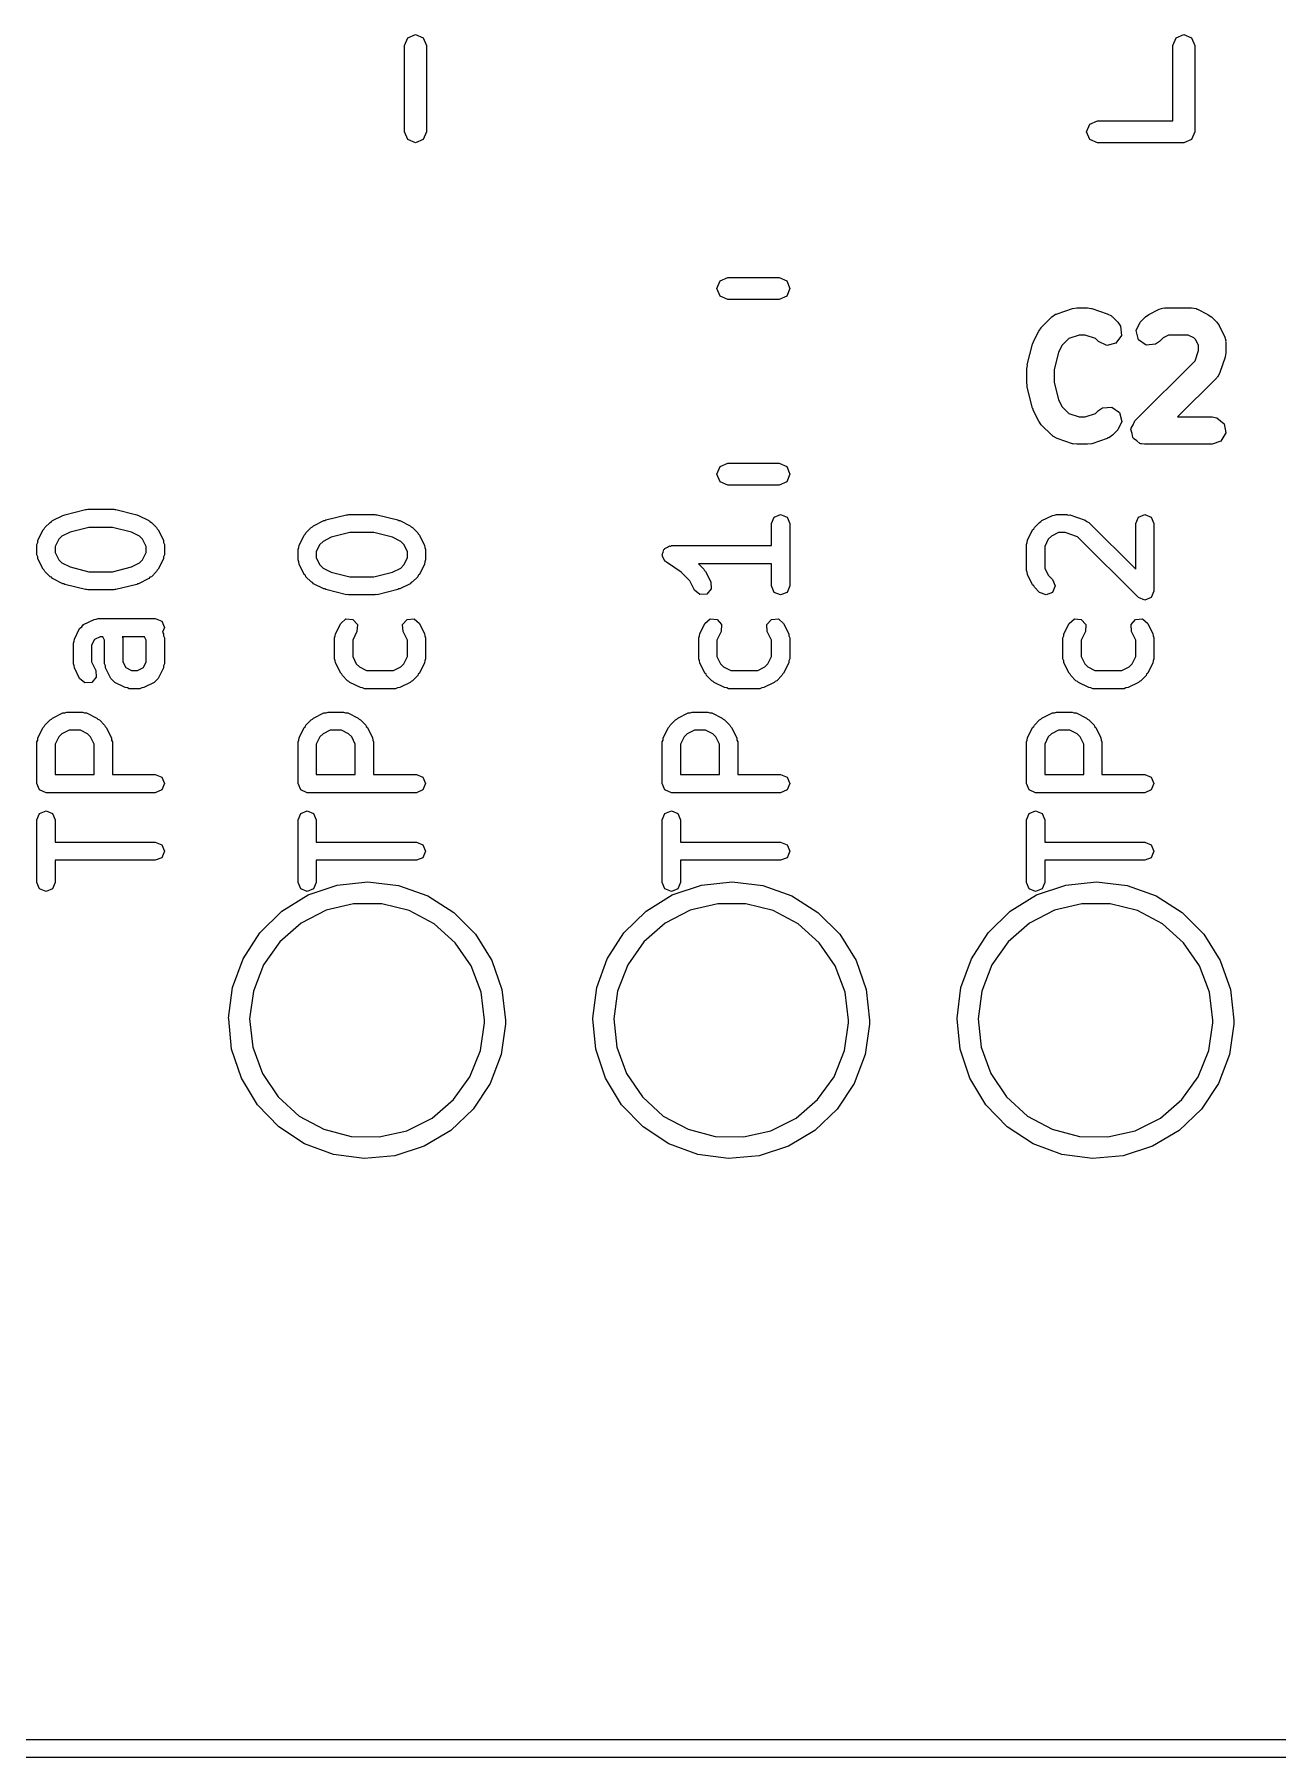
# Model space of a CAD drawing. Extents: x 59.1 to 150.6, y -119.5 to -80.2.
# Drawn here: x 83.17 to 90, y -118.05 to -108.58 of the extents above; entities that cross this region are included whole.
import ezdxf

# ---------------------------------------------------------------- set-up
doc = ezdxf.new("R2010")
doc.units = 0
doc.layers.add('BLACK', color=7, linetype='CONTINUOUS')

msp = doc.modelspace()

# ---------------------------------------------------------------- linework, layer by layer
at = {"layer": 'BLACK', "linetype": 'CONTINUOUS'}
for p, q in [((85.206, -108.645), (85.2236, -108.603)), ((85.206, -109.12), (85.206, -108.645)), ((85.2236, -108.603), (85.266, -108.585)), ((85.266, -108.585), (85.3084, -108.603)), ((85.3084, -108.603), (85.326, -108.645)), ((85.326, -108.645), (85.326, -109.12)), ((89.426, -108.645), (89.4436, -108.603)), ((89.426, -109.06), (89.426, -108.645)), ((89.4436, -108.603), (89.486, -108.585)), ((89.486, -108.585), (89.5284, -108.603)), ((89.5284, -108.603), (89.546, -108.645)), ((89.546, -108.645), (89.546, -109.12)), ((85.2236, -109.162), (85.206, -109.12)), ((85.326, -109.12), (85.3084, -109.162)), ((88.951, -109.12), (88.9686, -109.078)), ((88.9686, -109.162), (88.951, -109.12)), ((88.9686, -109.078), (89.011, -109.06)), ((89.011, -109.06), (89.426, -109.06)), ((89.546, -109.12), (89.5284, -109.162)), ((85.266, -109.18), (85.2236, -109.162)), ((85.3084, -109.162), (85.266, -109.18)), ((89.011, -109.18), (88.9686, -109.162)), ((89.486, -109.18), (89.011, -109.18)), ((89.5284, -109.162), (89.486, -109.18)), ((86.9214, -109.98), (86.939, -109.938)), ((86.939, -110.022), (86.9214, -109.98)), ((86.939, -109.938), (86.9814, -109.92)), ((86.9814, -109.92), (87.2626, -109.92)), ((87.2626, -109.92), (87.305, -109.938)), ((87.305, -109.938), (87.3226, -109.98)), ((87.3226, -109.98), (87.305, -110.022)), ((86.9814, -110.04), (86.939, -110.022)), ((87.2626, -110.04), (86.9814, -110.04)), ((87.305, -110.022), (87.2626, -110.04)), ((88.7027, -110.194), (88.7598, -110.137)), ((88.7598, -110.137), (88.7812, -110.122)), ((88.7812, -110.122), (88.7856, -110.122)), ((88.7856, -110.122), (88.7891, -110.119)), ((88.7891, -110.119), (88.8749, -110.09)), ((88.8749, -110.09), (88.897, -110.087)), ((88.897, -110.087), (88.8986, -110.086)), ((88.8986, -110.086), (88.9557, -110.086)), ((88.9557, -110.086), (88.9778, -110.09)), ((88.9778, -110.09), (88.9794, -110.09)), ((88.9794, -110.09), (89.0651, -110.119)), ((89.0651, -110.119), (89.0881, -110.131)), ((89.0881, -110.131), (89.0904, -110.135)), ((89.0904, -110.135), (89.0945, -110.137)), ((89.0945, -110.137), (89.123, -110.166)), ((89.123, -110.166), (89.138, -110.187)), ((89.2239, -110.212), (89.2455, -110.166)), ((89.2455, -110.166), (89.2741, -110.137)), ((89.2741, -110.137), (89.2925, -110.124)), ((89.2925, -110.124), (89.2936, -110.123)), ((89.2936, -110.123), (89.3507, -110.094)), ((89.3507, -110.094), (89.3757, -110.087)), ((89.3757, -110.087), (89.3801, -110.088)), ((89.3801, -110.088), (89.3843, -110.086)), ((89.3843, -110.086), (89.5271, -110.086)), ((89.5271, -110.086), (89.5528, -110.091)), ((89.5528, -110.091), (89.5562, -110.094)), ((89.5562, -110.094), (89.5607, -110.094)), ((89.5607, -110.094), (89.6178, -110.123)), ((89.6178, -110.123), (89.6358, -110.136)), ((89.6358, -110.136), (89.6373, -110.137)), ((89.6373, -110.137), (89.6659, -110.166)), ((89.6659, -110.166), (89.6788, -110.184)), ((88.6601, -110.271), (88.6886, -110.214)), ((88.6886, -110.214), (88.702, -110.196)), ((88.702, -110.196), (88.7027, -110.194)), ((88.8534, -110.256), (88.8174, -110.292)), ((88.9107, -110.236), (88.8534, -110.256)), ((88.9435, -110.236), (88.9107, -110.236)), ((89.0009, -110.256), (88.9435, -110.236)), ((89.017, -110.272), (89.0009, -110.256)), ((89.1424, -110.238), (89.113, -110.28)), ((89.138, -110.187), (89.1424, -110.238)), ((89.2371, -110.262), (89.2239, -110.212)), ((89.2792, -110.291), (89.2371, -110.262)), ((89.3716, -110.252), (89.3516, -110.272)), ((89.402, -110.236), (89.3716, -110.252)), ((89.5094, -110.236), (89.402, -110.236)), ((89.5399, -110.252), (89.5094, -110.236)), ((89.5512, -110.263), (89.5399, -110.252)), ((89.5664, -110.293), (89.5512, -110.263)), ((89.6788, -110.184), (89.6799, -110.185)), ((89.6799, -110.185), (89.7085, -110.242)), ((89.7085, -110.242), (89.7159, -110.267)), ((89.7159, -110.267), (89.7149, -110.272)), ((88.6258, -110.4), (88.6544, -110.286)), ((88.6544, -110.286), (88.6597, -110.274)), ((88.6597, -110.274), (88.6601, -110.271)), ((88.7979, -110.33), (88.7736, -110.428)), ((88.8174, -110.292), (88.7979, -110.33)), ((89.0635, -110.293), (89.017, -110.272)), ((89.113, -110.28), (89.0635, -110.293)), ((89.3303, -110.287), (89.2792, -110.291)), ((89.3516, -110.272), (89.3303, -110.287)), ((89.5473, -110.378), (89.5664, -110.321)), ((89.5664, -110.321), (89.5664, -110.293)), ((89.7126, -110.357), (89.684, -110.442)), ((89.7164, -110.333), (89.7125, -110.355)), ((89.7125, -110.355), (89.7126, -110.357)), ((89.7149, -110.272), (89.7164, -110.276)), ((89.7164, -110.276), (89.7164, -110.333)), ((88.6236, -110.419), (88.6262, -110.404)), ((88.6236, -110.504), (88.6236, -110.419)), ((88.6262, -110.404), (88.6258, -110.4)), ((88.7736, -110.428), (88.7736, -110.495)), ((89.217, -110.708), (89.5473, -110.378)), ((89.684, -110.442), (89.6716, -110.465)), ((88.6248, -110.508), (88.6236, -110.504)), ((88.6258, -110.522), (88.6248, -110.508)), ((88.6544, -110.637), (88.6258, -110.522)), ((88.7736, -110.495), (88.7979, -110.592)), ((89.6659, -110.472), (89.4511, -110.686)), ((89.6678, -110.468), (89.6659, -110.472)), ((89.6716, -110.465), (89.6678, -110.468)), ((88.6564, -110.64), (88.6544, -110.637)), ((88.6601, -110.652), (88.6564, -110.64)), ((88.7979, -110.592), (88.8174, -110.631)), ((88.8174, -110.631), (88.8534, -110.667)), ((89.017, -110.651), (89.0383, -110.636)), ((89.0383, -110.636), (89.0894, -110.632)), ((89.0894, -110.632), (89.1314, -110.661)), ((88.6886, -110.709), (88.6601, -110.652)), ((88.6898, -110.71), (88.6886, -110.709)), ((88.7027, -110.729), (88.6898, -110.71)), ((88.7598, -110.786), (88.7027, -110.729)), ((88.8534, -110.667), (88.9107, -110.686)), ((88.9107, -110.686), (88.9435, -110.686)), ((88.9435, -110.686), (89.0009, -110.667)), ((89.0009, -110.667), (89.017, -110.651)), ((89.1447, -110.711), (89.123, -110.757)), ((89.1314, -110.661), (89.1447, -110.711)), ((89.1961, -110.748), (89.2074, -110.729)), ((89.2074, -110.729), (89.217, -110.708)), ((89.4511, -110.686), (89.6414, -110.686)), ((89.6414, -110.686), (89.6671, -110.691)), ((89.6671, -110.691), (89.7064, -110.724)), ((89.7064, -110.724), (89.7153, -110.774)), ((88.7639, -110.788), (88.7598, -110.786)), ((88.7662, -110.792), (88.7639, -110.788)), ((88.7891, -110.804), (88.7662, -110.792)), ((88.8749, -110.833), (88.7891, -110.804)), ((88.8765, -110.833), (88.8749, -110.833)), ((88.8986, -110.836), (88.8765, -110.833)), ((88.9794, -110.833), (88.9573, -110.836)), ((89.0651, -110.804), (88.9794, -110.833)), ((89.0687, -110.801), (89.0651, -110.804)), ((89.0731, -110.801), (89.0687, -110.801)), ((89.0945, -110.786), (89.0731, -110.801)), ((89.123, -110.757), (89.0945, -110.786)), ((89.1953, -110.755), (89.1967, -110.752)), ((89.2011, -110.777), (89.1953, -110.755)), ((89.1967, -110.752), (89.1961, -110.748)), ((89.205, -110.799), (89.2011, -110.777)), ((89.2077, -110.801), (89.205, -110.799)), ((89.2086, -110.804), (89.2077, -110.801)), ((89.2271, -110.817), (89.2086, -110.804)), ((89.2443, -110.832), (89.2271, -110.817)), ((89.2489, -110.833), (89.2443, -110.832)), ((89.2506, -110.834), (89.2489, -110.833)), ((89.2539, -110.834), (89.2506, -110.834)), ((89.27, -110.836), (89.2539, -110.834)), ((89.6896, -110.819), (89.6414, -110.836)), ((89.7153, -110.774), (89.6896, -110.819)), ((88.9557, -110.836), (88.8986, -110.836)), ((88.9573, -110.836), (88.9557, -110.836)), ((89.6414, -110.836), (89.27, -110.836)), ((86.9214, -111), (86.939, -110.958)), ((86.939, -111.042), (86.9214, -111)), ((86.939, -110.958), (86.9814, -110.94)), ((86.9814, -110.94), (87.2626, -110.94)), ((87.2626, -110.94), (87.305, -110.958)), ((87.305, -110.958), (87.3226, -111)), ((87.3226, -111), (87.305, -111.042)), ((86.9814, -111.06), (86.939, -111.042)), ((87.2626, -111.06), (86.9814, -111.06)), ((87.305, -111.042), (87.2626, -111.06)), ((83.3396, -111.223), (83.4539, -111.194)), ((83.4539, -111.194), (83.4601, -111.195)), ((83.4601, -111.195), (83.466, -111.193)), ((83.466, -111.193), (83.6089, -111.193)), ((83.6089, -111.193), (83.6147, -111.195)), ((83.6147, -111.195), (83.621, -111.194)), ((83.621, -111.194), (83.7353, -111.223)), ((83.1927, -111.363), (83.2213, -111.306)), ((83.2213, -111.306), (83.2275, -111.301)), ((83.2275, -111.301), (83.2306, -111.293)), ((83.2306, -111.293), (83.2592, -111.265)), ((83.2592, -111.265), (83.2668, -111.261)), ((83.2668, -111.261), (83.2722, -111.255)), ((83.2722, -111.255), (83.3294, -111.227)), ((83.3294, -111.227), (83.335, -111.226)), ((83.335, -111.226), (83.3396, -111.223)), ((83.4722, -111.293), (83.3692, -111.319)), ((83.6027, -111.293), (83.4722, -111.293)), ((83.7057, -111.319), (83.6027, -111.293)), ((83.7353, -111.223), (83.7398, -111.226)), ((83.7398, -111.226), (83.7455, -111.227)), ((83.7455, -111.227), (83.8026, -111.255)), ((83.8026, -111.255), (83.808, -111.261)), ((83.808, -111.261), (83.8156, -111.265)), ((83.8156, -111.265), (83.8442, -111.293)), ((83.8442, -111.293), (83.8474, -111.301)), ((83.8474, -111.301), (83.8536, -111.306)), ((83.8536, -111.306), (83.8821, -111.363)), ((84.6646, -111.322), (84.6932, -111.293)), ((84.6932, -111.293), (84.7008, -111.29)), ((84.7008, -111.29), (84.7062, -111.284)), ((84.7062, -111.284), (84.7634, -111.255)), ((84.7634, -111.255), (84.769, -111.255)), ((84.769, -111.255), (84.7736, -111.251)), ((84.7736, -111.251), (84.8879, -111.223)), ((84.8879, -111.223), (84.8941, -111.224)), ((84.8941, -111.224), (84.9, -111.221)), ((84.9, -111.221), (85.0429, -111.221)), ((85.0429, -111.221), (85.0487, -111.224)), ((85.0487, -111.224), (85.055, -111.223)), ((85.055, -111.223), (85.1693, -111.251)), ((85.1693, -111.251), (85.1738, -111.255)), ((85.1738, -111.255), (85.1795, -111.255)), ((85.1795, -111.255), (85.2366, -111.284)), ((85.2366, -111.284), (85.242, -111.29)), ((85.242, -111.29), (85.2496, -111.293)), ((85.2496, -111.293), (85.2782, -111.322)), ((87.2214, -111.271), (87.2361, -111.236)), ((87.2214, -111.393), (87.2214, -111.271)), ((87.2361, -111.236), (87.2714, -111.221)), ((87.2714, -111.221), (87.3068, -111.236)), ((87.3068, -111.236), (87.3214, -111.271)), ((87.3214, -111.271), (87.3214, -111.614)), ((88.6267, -111.363), (88.6553, -111.306)), ((88.6553, -111.306), (88.6615, -111.301)), ((88.6615, -111.301), (88.6646, -111.293)), ((88.6646, -111.293), (88.6932, -111.265)), ((88.6932, -111.265), (88.7008, -111.261)), ((88.7008, -111.261), (88.7062, -111.255)), ((88.7062, -111.255), (88.7634, -111.227)), ((88.7634, -111.227), (88.775, -111.226)), ((88.775, -111.226), (88.7857, -111.221)), ((88.7857, -111.221), (88.8429, -111.221)), ((88.8429, -111.221), (88.8505, -111.225)), ((88.8505, -111.225), (88.8587, -111.224)), ((88.8587, -111.224), (88.9444, -111.253)), ((88.9444, -111.253), (88.9532, -111.26)), ((88.9532, -111.26), (88.9639, -111.265)), ((88.9639, -111.265), (89.2214, -111.522)), ((89.2214, -111.271), (89.2361, -111.236)), ((89.2214, -111.522), (89.2214, -111.271)), ((89.2361, -111.236), (89.2714, -111.221)), ((89.2714, -111.221), (89.3068, -111.236)), ((89.3068, -111.236), (89.3214, -111.271)), ((89.3214, -111.271), (89.3214, -111.643)), ((83.1874, -111.386), (83.1919, -111.375)), ((83.1874, -111.443), (83.1874, -111.386)), ((83.1919, -111.375), (83.1927, -111.363)), ((83.3071, -111.358), (83.2874, -111.398)), ((83.2874, -111.398), (83.2874, -111.431)), ((83.3242, -111.341), (83.3071, -111.358)), ((83.3692, -111.319), (83.3242, -111.341)), ((83.7507, -111.341), (83.7057, -111.319)), ((83.7678, -111.358), (83.7507, -111.341)), ((83.7874, -111.398), (83.7678, -111.358)), ((83.7874, -111.431), (83.7874, -111.398)), ((83.8821, -111.363), (83.883, -111.375)), ((83.883, -111.375), (83.8874, -111.386)), ((83.8874, -111.386), (83.8874, -111.443)), ((84.6259, -111.404), (84.6267, -111.392)), ((84.6267, -111.392), (84.6553, -111.335)), ((84.6553, -111.335), (84.6615, -111.329)), ((84.6615, -111.329), (84.6646, -111.322)), ((84.7411, -111.387), (84.7214, -111.426)), ((84.7582, -111.37), (84.7411, -111.387)), ((84.8032, -111.347), (84.7582, -111.37)), ((84.9062, -111.321), (84.8032, -111.347)), ((85.0367, -111.321), (84.9062, -111.321)), ((85.1397, -111.347), (85.0367, -111.321)), ((85.1847, -111.37), (85.1397, -111.347)), ((85.2018, -111.387), (85.1847, -111.37)), ((85.2214, -111.426), (85.2018, -111.387)), ((85.2782, -111.322), (85.2814, -111.329)), ((85.2814, -111.329), (85.2876, -111.335)), ((85.2876, -111.335), (85.3161, -111.392)), ((85.3161, -111.392), (85.317, -111.404)), ((86.6361, -111.408), (86.6495, -111.402)), ((86.6495, -111.402), (86.6616, -111.394)), ((86.6616, -111.394), (86.6667, -111.395)), ((86.6667, -111.395), (86.6714, -111.393)), ((86.6714, -111.393), (87.2214, -111.393)), ((88.6214, -111.386), (88.6259, -111.375)), ((88.6214, -111.529), (88.6214, -111.386)), ((88.6259, -111.375), (88.6267, -111.363)), ((88.7411, -111.358), (88.7214, -111.398)), ((88.7214, -111.398), (88.7214, -111.517)), ((88.7582, -111.341), (88.7411, -111.358)), ((88.7975, -111.321), (88.7582, -111.341)), ((88.8347, -111.321), (88.7975, -111.321)), ((88.9016, -111.344), (88.8347, -111.321)), ((89.2361, -111.678), (88.9016, -111.344)), ((83.1919, -111.454), (83.1874, -111.443)), ((83.1927, -111.465), (83.1919, -111.454)), ((83.2213, -111.522), (83.1927, -111.465)), ((83.2874, -111.431), (83.3071, -111.47)), ((83.3071, -111.47), (83.3242, -111.487)), ((83.3242, -111.487), (83.3692, -111.51)), ((83.7057, -111.51), (83.7507, -111.487)), ((83.7507, -111.487), (83.7678, -111.47)), ((83.7678, -111.47), (83.7874, -111.431)), ((83.8821, -111.465), (83.8536, -111.522)), ((83.883, -111.454), (83.8821, -111.465)), ((83.8874, -111.443), (83.883, -111.454)), ((84.6214, -111.414), (84.6259, -111.404)), ((84.6214, -111.471), (84.6214, -111.414)), ((84.6259, -111.482), (84.6214, -111.471)), ((84.6267, -111.494), (84.6259, -111.482)), ((84.6553, -111.551), (84.6267, -111.494)), ((84.7214, -111.426), (84.7214, -111.46)), ((84.7214, -111.46), (84.7411, -111.499)), ((85.2018, -111.499), (85.2214, -111.46)), ((85.2214, -111.46), (85.2214, -111.426)), ((85.3161, -111.494), (85.2876, -111.551)), ((85.317, -111.482), (85.3161, -111.494)), ((85.317, -111.404), (85.3214, -111.414)), ((85.3214, -111.471), (85.317, -111.482)), ((85.3214, -111.414), (85.3214, -111.471)), ((86.6214, -111.443), (86.627, -111.429)), ((86.6234, -111.448), (86.6214, -111.443)), ((86.6224, -111.453), (86.6234, -111.448)), ((86.6305, -111.465), (86.6224, -111.453)), ((86.627, -111.429), (86.6298, -111.415)), ((86.6298, -111.415), (86.6341, -111.412)), ((86.6361, -111.478), (86.6305, -111.465)), ((86.6341, -111.412), (86.6361, -111.408)), ((86.6408, -111.48), (86.6361, -111.478)), ((86.6437, -111.484), (86.6408, -111.48)), ((86.7253, -111.539), (86.6437, -111.484)), ((87.2214, -111.493), (86.8207, -111.493)), ((86.8207, -111.493), (86.8496, -111.522)), ((87.2214, -111.614), (87.2214, -111.493)), ((83.2275, -111.528), (83.2213, -111.522)), ((83.2306, -111.535), (83.2275, -111.528)), ((83.2592, -111.564), (83.2306, -111.535)), ((83.2668, -111.567), (83.2592, -111.564)), ((83.2722, -111.573), (83.2668, -111.567)), ((83.3294, -111.602), (83.2722, -111.573)), ((83.3692, -111.51), (83.4722, -111.536)), ((83.4722, -111.536), (83.6027, -111.536)), ((83.6027, -111.536), (83.7057, -111.51)), ((83.8026, -111.573), (83.7455, -111.602)), ((83.808, -111.567), (83.8026, -111.573)), ((83.8156, -111.564), (83.808, -111.567)), ((83.8442, -111.535), (83.8156, -111.564)), ((83.8474, -111.528), (83.8442, -111.535)), ((83.8536, -111.522), (83.8474, -111.528)), ((84.6615, -111.556), (84.6553, -111.551)), ((84.6646, -111.564), (84.6615, -111.556)), ((84.6932, -111.592), (84.6646, -111.564)), ((84.7008, -111.596), (84.6932, -111.592)), ((84.7411, -111.499), (84.7582, -111.516)), ((84.7582, -111.516), (84.8032, -111.539)), ((84.8032, -111.539), (84.9062, -111.564)), ((84.9062, -111.564), (85.0367, -111.564)), ((85.0367, -111.564), (85.1397, -111.539)), ((85.1397, -111.539), (85.1847, -111.516)), ((85.1847, -111.516), (85.2018, -111.499)), ((85.2496, -111.592), (85.242, -111.596)), ((85.2782, -111.564), (85.2496, -111.592)), ((85.2814, -111.556), (85.2782, -111.564)), ((85.2876, -111.551), (85.2814, -111.556)), ((86.7732, -111.587), (86.7253, -111.539)), ((86.7981, -111.637), (86.7732, -111.587)), ((86.8496, -111.522), (86.8528, -111.529)), ((86.8528, -111.529), (86.859, -111.535)), ((86.859, -111.535), (86.8876, -111.592)), ((86.8876, -111.592), (86.8903, -111.63)), ((88.6259, -111.539), (88.6214, -111.529)), ((88.6267, -111.551), (88.6259, -111.539)), ((88.6553, -111.608), (88.6267, -111.551)), ((88.7214, -111.517), (88.7411, -111.556)), ((88.7411, -111.556), (88.7639, -111.579)), ((88.7639, -111.579), (88.7786, -111.614)), ((83.335, -111.602), (83.3294, -111.602)), ((83.3396, -111.606), (83.335, -111.602)), ((83.4539, -111.634), (83.3396, -111.606)), ((83.4601, -111.633), (83.4539, -111.634)), ((83.466, -111.636), (83.4601, -111.633)), ((83.6089, -111.636), (83.466, -111.636)), ((83.6147, -111.633), (83.6089, -111.636)), ((83.621, -111.634), (83.6147, -111.633)), ((83.7353, -111.606), (83.621, -111.634)), ((83.7398, -111.602), (83.7353, -111.606)), ((83.7455, -111.602), (83.7398, -111.602)), ((84.7062, -111.602), (84.7008, -111.596)), ((84.7634, -111.63), (84.7062, -111.602)), ((84.769, -111.631), (84.7634, -111.63)), ((84.7736, -111.634), (84.769, -111.631)), ((84.8879, -111.663), (84.7736, -111.634)), ((84.8941, -111.662), (84.8879, -111.663)), ((84.9, -111.664), (84.8941, -111.662)), ((85.0429, -111.664), (84.9, -111.664)), ((85.0487, -111.662), (85.0429, -111.664)), ((85.055, -111.663), (85.0487, -111.662)), ((85.1693, -111.634), (85.055, -111.663)), ((85.1738, -111.631), (85.1693, -111.634)), ((85.1795, -111.63), (85.1738, -111.631)), ((85.2366, -111.602), (85.1795, -111.63)), ((85.242, -111.596), (85.2366, -111.602)), ((86.827, -111.662), (86.7981, -111.637)), ((86.8652, -111.659), (86.827, -111.662)), ((86.8903, -111.63), (86.8652, -111.659)), ((87.2361, -111.65), (87.2214, -111.614)), ((87.2714, -111.664), (87.2361, -111.65)), ((87.3068, -111.65), (87.2714, -111.664)), ((87.3214, -111.614), (87.3068, -111.65)), ((88.6615, -111.613), (88.6553, -111.608)), ((88.6646, -111.621), (88.6615, -111.613)), ((88.6932, -111.65), (88.6646, -111.621)), ((88.7286, -111.664), (88.6932, -111.65)), ((88.7639, -111.65), (88.7286, -111.664)), ((88.7786, -111.614), (88.7639, -111.65)), ((89.2714, -111.693), (89.2361, -111.678)), ((89.3068, -111.678), (89.2714, -111.693)), ((89.3214, -111.643), (89.3068, -111.678)), ((83.3927, -111.906), (83.4213, -111.849)), ((83.4213, -111.849), (83.4333, -111.839)), ((83.4333, -111.839), (83.4436, -111.827)), ((83.4436, -111.827), (83.5008, -111.798)), ((83.5008, -111.798), (83.5124, -111.797)), ((83.5124, -111.797), (83.5231, -111.793)), ((83.5231, -111.793), (83.8374, -111.793)), ((83.8374, -111.793), (83.8728, -111.808)), ((83.8728, -111.808), (83.8874, -111.843)), ((83.8874, -111.843), (83.8772, -111.868)), ((83.8772, -111.868), (83.8821, -111.878)), ((84.8267, -111.878), (84.8553, -111.82)), ((84.8553, -111.82), (84.8842, -111.795)), ((84.8842, -111.795), (84.9224, -111.798)), ((84.9447, -111.865), (84.9214, -111.912)), ((84.9224, -111.798), (84.9474, -111.827)), ((84.9474, -111.827), (84.9447, -111.865)), ((85.1954, -111.827), (85.2205, -111.798)), ((85.1981, -111.865), (85.1954, -111.827)), ((85.2214, -111.912), (85.1981, -111.865)), ((85.2205, -111.798), (85.2587, -111.795)), ((85.2587, -111.795), (85.2876, -111.82)), ((85.2876, -111.82), (85.3161, -111.878)), ((86.8267, -111.878), (86.8553, -111.82)), ((86.8553, -111.82), (86.8842, -111.795)), ((86.8842, -111.795), (86.9224, -111.798)), ((86.9447, -111.865), (86.9214, -111.912)), ((86.9224, -111.798), (86.9474, -111.827)), ((86.9474, -111.827), (86.9447, -111.865)), ((87.1954, -111.827), (87.2205, -111.798)), ((87.1981, -111.865), (87.1954, -111.827)), ((87.2214, -111.912), (87.1981, -111.865)), ((87.2205, -111.798), (87.2587, -111.795)), ((87.2587, -111.795), (87.2876, -111.82)), ((87.2876, -111.82), (87.3161, -111.878)), ((88.8267, -111.878), (88.8553, -111.82)), ((88.8553, -111.82), (88.8842, -111.795)), ((88.8842, -111.795), (88.9224, -111.798)), ((88.9447, -111.865), (88.9214, -111.912)), ((88.9224, -111.798), (88.9474, -111.827)), ((88.9474, -111.827), (88.9447, -111.865)), ((89.1954, -111.827), (89.2205, -111.798)), ((89.1981, -111.865), (89.1954, -111.827)), ((89.2214, -111.912), (89.1981, -111.865)), ((89.2205, -111.798), (89.2587, -111.795)), ((89.2587, -111.795), (89.2876, -111.82)), ((89.2876, -111.82), (89.3161, -111.878)), ((83.3874, -111.929), (83.3919, -111.918)), ((83.3874, -112.043), (83.3874, -111.929)), ((83.3919, -111.918), (83.3927, -111.906)), ((83.5033, -111.909), (83.4874, -111.94)), ((83.4874, -111.94), (83.4874, -112.031)), ((83.5349, -111.893), (83.5033, -111.909)), ((83.5494, -111.893), (83.5349, -111.893)), ((83.5589, -111.912), (83.5494, -111.893)), ((83.5589, -112.043), (83.5589, -111.912)), ((83.6559, -111.893), (83.6589, -111.9)), ((83.778, -111.893), (83.6559, -111.893)), ((83.6589, -111.9), (83.6589, -112.031)), ((83.7874, -111.912), (83.778, -111.893)), ((83.7874, -112.031), (83.7874, -111.912)), ((83.8821, -111.878), (83.883, -111.889)), ((83.883, -111.889), (83.8874, -111.9)), ((83.8874, -111.9), (83.8874, -112.043)), ((84.8214, -111.9), (84.8259, -111.889)), ((84.8214, -112.014), (84.8214, -111.9)), ((84.8259, -111.889), (84.8267, -111.878)), ((84.9214, -111.912), (84.9214, -112.002)), ((85.2214, -112.002), (85.2214, -111.912)), ((85.3161, -111.878), (85.317, -111.889)), ((85.317, -111.889), (85.3214, -111.9)), ((85.3214, -111.9), (85.3214, -112.014)), ((86.8214, -111.9), (86.8259, -111.889)), ((86.8214, -112.014), (86.8214, -111.9)), ((86.8259, -111.889), (86.8267, -111.878)), ((86.9214, -111.912), (86.9214, -112.002)), ((87.2214, -112.002), (87.2214, -111.912)), ((87.3161, -111.878), (87.317, -111.889)), ((87.317, -111.889), (87.3214, -111.9)), ((87.3214, -111.9), (87.3214, -112.014)), ((88.8214, -111.9), (88.8259, -111.889)), ((88.8214, -112.014), (88.8214, -111.9)), ((88.8259, -111.889), (88.8267, -111.878)), ((88.9214, -111.912), (88.9214, -112.002)), ((89.2214, -112.002), (89.2214, -111.912)), ((89.3161, -111.878), (89.317, -111.889)), ((89.317, -111.889), (89.3214, -111.9)), ((89.3214, -111.9), (89.3214, -112.014)), ((83.3919, -112.054), (83.3874, -112.043)), ((83.3927, -112.065), (83.3919, -112.054)), ((83.4213, -112.122), (83.3927, -112.065)), ((83.4874, -112.031), (83.5107, -112.078)), ((83.5633, -112.054), (83.5589, -112.043)), ((83.5641, -112.065), (83.5633, -112.054)), ((83.5927, -112.122), (83.5641, -112.065)), ((83.6589, -112.031), (83.6747, -112.063)), ((83.6747, -112.063), (83.7064, -112.079)), ((83.7399, -112.079), (83.7716, -112.063)), ((83.7716, -112.063), (83.7874, -112.031)), ((83.8821, -112.065), (83.8536, -112.122)), ((83.883, -112.054), (83.8821, -112.065)), ((83.8874, -112.043), (83.883, -112.054)), ((84.8259, -112.025), (84.8214, -112.014)), ((84.8267, -112.037), (84.8259, -112.025)), ((84.8553, -112.094), (84.8267, -112.037)), ((84.9214, -112.002), (84.9411, -112.042)), ((84.9411, -112.042), (84.9582, -112.059)), ((84.9582, -112.059), (84.9975, -112.079)), ((85.1453, -112.079), (85.1847, -112.059)), ((85.1847, -112.059), (85.2018, -112.042)), ((85.2018, -112.042), (85.2214, -112.002)), ((85.3161, -112.037), (85.2876, -112.094)), ((85.317, -112.025), (85.3161, -112.037)), ((85.3214, -112.014), (85.317, -112.025)), ((86.8259, -112.025), (86.8214, -112.014)), ((86.8267, -112.037), (86.8259, -112.025)), ((86.8553, -112.094), (86.8267, -112.037)), ((86.9214, -112.002), (86.9411, -112.042)), ((86.9411, -112.042), (86.9582, -112.059)), ((86.9582, -112.059), (86.9975, -112.079)), ((87.1453, -112.079), (87.1847, -112.059)), ((87.1847, -112.059), (87.2018, -112.042)), ((87.2018, -112.042), (87.2214, -112.002)), ((87.3161, -112.037), (87.2876, -112.094)), ((87.317, -112.025), (87.3161, -112.037)), ((87.3214, -112.014), (87.317, -112.025)), ((88.8259, -112.025), (88.8214, -112.014)), ((88.8267, -112.037), (88.8259, -112.025)), ((88.8553, -112.094), (88.8267, -112.037)), ((88.9214, -112.002), (88.9411, -112.042)), ((88.9411, -112.042), (88.9582, -112.059)), ((88.9582, -112.059), (88.9975, -112.079)), ((89.1453, -112.079), (89.1847, -112.059)), ((89.1847, -112.059), (89.2018, -112.042)), ((89.2018, -112.042), (89.2214, -112.002)), ((89.3161, -112.037), (89.2876, -112.094)), ((89.317, -112.025), (89.3161, -112.037)), ((89.3214, -112.014), (89.317, -112.025)), ((83.4502, -112.147), (83.4213, -112.122)), ((83.4884, -112.145), (83.4502, -112.147)), ((83.5134, -112.116), (83.4884, -112.145)), ((83.5107, -112.078), (83.5134, -112.116)), ((83.6047, -112.133), (83.5927, -112.122)), ((83.6151, -112.145), (83.6047, -112.133)), ((83.6722, -112.173), (83.6151, -112.145)), ((83.7064, -112.079), (83.7399, -112.079)), ((83.8312, -112.145), (83.7741, -112.173)), ((83.8416, -112.133), (83.8312, -112.145)), ((83.8536, -112.122), (83.8416, -112.133)), ((84.8615, -112.099), (84.8553, -112.094)), ((84.8646, -112.107), (84.8615, -112.099)), ((84.8932, -112.135), (84.8646, -112.107)), ((84.9008, -112.139), (84.8932, -112.135)), ((84.9062, -112.145), (84.9008, -112.139)), ((84.9634, -112.173), (84.9062, -112.145)), ((84.9975, -112.079), (85.1453, -112.079)), ((85.2366, -112.145), (85.1795, -112.173)), ((85.242, -112.139), (85.2366, -112.145)), ((85.2496, -112.135), (85.242, -112.139)), ((85.2782, -112.107), (85.2496, -112.135)), ((85.2814, -112.099), (85.2782, -112.107)), ((85.2876, -112.094), (85.2814, -112.099)), ((86.8615, -112.099), (86.8553, -112.094)), ((86.8646, -112.107), (86.8615, -112.099)), ((86.8932, -112.135), (86.8646, -112.107)), ((86.9008, -112.139), (86.8932, -112.135)), ((86.9062, -112.145), (86.9008, -112.139)), ((86.9634, -112.173), (86.9062, -112.145)), ((86.9975, -112.079), (87.1453, -112.079)), ((87.2366, -112.145), (87.1795, -112.173)), ((87.242, -112.139), (87.2366, -112.145)), ((87.2496, -112.135), (87.242, -112.139)), ((87.2782, -112.107), (87.2496, -112.135)), ((87.2814, -112.099), (87.2782, -112.107)), ((87.2876, -112.094), (87.2814, -112.099)), ((88.8615, -112.099), (88.8553, -112.094)), ((88.8646, -112.107), (88.8615, -112.099)), ((88.8932, -112.135), (88.8646, -112.107)), ((88.9008, -112.139), (88.8932, -112.135)), ((88.9062, -112.145), (88.9008, -112.139)), ((88.9634, -112.173), (88.9062, -112.145)), ((88.9975, -112.079), (89.1453, -112.079)), ((89.2366, -112.145), (89.1795, -112.173)), ((89.242, -112.139), (89.2366, -112.145)), ((89.2496, -112.135), (89.242, -112.139)), ((89.2782, -112.107), (89.2496, -112.135)), ((89.2814, -112.099), (89.2782, -112.107)), ((89.2876, -112.094), (89.2814, -112.099)), ((83.6838, -112.174), (83.6722, -112.173)), ((83.6946, -112.179), (83.6838, -112.174)), ((83.7517, -112.179), (83.6946, -112.179)), ((83.7625, -112.174), (83.7517, -112.179)), ((83.7741, -112.173), (83.7625, -112.174)), ((84.975, -112.174), (84.9634, -112.173)), ((84.9857, -112.179), (84.975, -112.174)), ((85.1571, -112.179), (84.9857, -112.179)), ((85.1679, -112.174), (85.1571, -112.179)), ((85.1795, -112.173), (85.1679, -112.174)), ((86.975, -112.174), (86.9634, -112.173)), ((86.9857, -112.179), (86.975, -112.174)), ((87.1571, -112.179), (86.9857, -112.179)), ((87.1679, -112.174), (87.1571, -112.179)), ((87.1795, -112.173), (87.1679, -112.174)), ((88.975, -112.174), (88.9634, -112.173)), ((88.9857, -112.179), (88.975, -112.174)), ((89.1571, -112.179), (88.9857, -112.179)), ((89.1679, -112.174), (89.1571, -112.179)), ((89.1795, -112.173), (89.1679, -112.174)), ((83.2592, -112.35), (83.2668, -112.347)), ((83.2668, -112.347), (83.2722, -112.341)), ((83.2722, -112.341), (83.3294, -112.312)), ((83.3294, -112.312), (83.341, -112.312)), ((83.341, -112.312), (83.3517, -112.307)), ((83.3517, -112.307), (83.4374, -112.307)), ((83.4374, -112.307), (83.4482, -112.312)), ((83.4482, -112.312), (83.4598, -112.312)), ((83.4598, -112.312), (83.5169, -112.341)), ((83.5169, -112.341), (83.5223, -112.347)), ((83.5223, -112.347), (83.5299, -112.35)), ((84.6932, -112.35), (84.7008, -112.347)), ((84.7008, -112.347), (84.7062, -112.341)), ((84.7062, -112.341), (84.7634, -112.312)), ((84.7634, -112.312), (84.775, -112.312)), ((84.775, -112.312), (84.7857, -112.307)), ((84.7857, -112.307), (84.8714, -112.307)), ((84.8714, -112.307), (84.8822, -112.312)), ((84.8822, -112.312), (84.8938, -112.312)), ((84.8938, -112.312), (84.9509, -112.341)), ((84.9509, -112.341), (84.9563, -112.347)), ((84.9563, -112.347), (84.9639, -112.35)), ((86.6932, -112.35), (86.7008, -112.347)), ((86.7008, -112.347), (86.7062, -112.341)), ((86.7062, -112.341), (86.7634, -112.312)), ((86.7634, -112.312), (86.775, -112.312)), ((86.775, -112.312), (86.7857, -112.307)), ((86.7857, -112.307), (86.8714, -112.307)), ((86.8714, -112.307), (86.8822, -112.312)), ((86.8822, -112.312), (86.8938, -112.312)), ((86.8938, -112.312), (86.9509, -112.341)), ((86.9509, -112.341), (86.9563, -112.347)), ((86.9563, -112.347), (86.9639, -112.35)), ((88.6932, -112.35), (88.7008, -112.347)), ((88.7008, -112.347), (88.7062, -112.341)), ((88.7062, -112.341), (88.7634, -112.312)), ((88.7634, -112.312), (88.775, -112.312)), ((88.775, -112.312), (88.7857, -112.307)), ((88.7857, -112.307), (88.8714, -112.307)), ((88.8714, -112.307), (88.8822, -112.312)), ((88.8822, -112.312), (88.8938, -112.312)), ((88.8938, -112.312), (88.9509, -112.341)), ((88.9509, -112.341), (88.9563, -112.347)), ((88.9563, -112.347), (88.9639, -112.35)), ((83.1927, -112.449), (83.2213, -112.392)), ((83.2213, -112.392), (83.2275, -112.387)), ((83.2275, -112.387), (83.2306, -112.379)), ((83.2306, -112.379), (83.2592, -112.35)), ((83.3071, -112.444), (83.2874, -112.483)), ((83.3242, -112.427), (83.3071, -112.444)), ((83.3635, -112.407), (83.3242, -112.427)), ((83.4256, -112.407), (83.3635, -112.407)), ((83.465, -112.427), (83.4256, -112.407)), ((83.4821, -112.444), (83.465, -112.427)), ((83.5017, -112.483), (83.4821, -112.444)), ((83.5299, -112.35), (83.5585, -112.379)), ((83.5585, -112.379), (83.5616, -112.387)), ((83.5616, -112.387), (83.5679, -112.392)), ((83.5679, -112.392), (83.5964, -112.449)), ((84.6267, -112.449), (84.6553, -112.392)), ((84.6553, -112.392), (84.6615, -112.387)), ((84.6615, -112.387), (84.6646, -112.379)), ((84.6646, -112.379), (84.6932, -112.35)), ((84.7411, -112.444), (84.7214, -112.483)), ((84.7582, -112.427), (84.7411, -112.444)), ((84.7975, -112.407), (84.7582, -112.427)), ((84.8596, -112.407), (84.7975, -112.407)), ((84.899, -112.427), (84.8596, -112.407)), ((84.916, -112.444), (84.899, -112.427)), ((84.9357, -112.483), (84.916, -112.444)), ((84.9639, -112.35), (84.9925, -112.379)), ((84.9925, -112.379), (84.9956, -112.387)), ((84.9956, -112.387), (85.0019, -112.392)), ((85.0019, -112.392), (85.0304, -112.449)), ((86.6267, -112.449), (86.6553, -112.392)), ((86.6553, -112.392), (86.6615, -112.387)), ((86.6615, -112.387), (86.6646, -112.379)), ((86.6646, -112.379), (86.6932, -112.35)), ((86.7411, -112.444), (86.7214, -112.483)), ((86.7582, -112.427), (86.7411, -112.444)), ((86.7975, -112.407), (86.7582, -112.427)), ((86.8596, -112.407), (86.7975, -112.407)), ((86.899, -112.427), (86.8596, -112.407)), ((86.916, -112.444), (86.899, -112.427)), ((86.9357, -112.483), (86.916, -112.444)), ((86.9639, -112.35), (86.9925, -112.379)), ((86.9925, -112.379), (86.9956, -112.387)), ((86.9956, -112.387), (87.0019, -112.392)), ((87.0019, -112.392), (87.0304, -112.449)), ((88.6267, -112.449), (88.6553, -112.392)), ((88.6553, -112.392), (88.6615, -112.387)), ((88.6615, -112.387), (88.6646, -112.379)), ((88.6646, -112.379), (88.6932, -112.35)), ((88.7411, -112.444), (88.7214, -112.483)), ((88.7582, -112.427), (88.7411, -112.444)), ((88.7975, -112.407), (88.7582, -112.427)), ((88.8596, -112.407), (88.7975, -112.407)), ((88.899, -112.427), (88.8596, -112.407)), ((88.916, -112.444), (88.899, -112.427)), ((88.9357, -112.483), (88.916, -112.444)), ((88.9639, -112.35), (88.9925, -112.379)), ((88.9925, -112.379), (88.9956, -112.387)), ((88.9956, -112.387), (89.0019, -112.392)), ((89.0019, -112.392), (89.0304, -112.449)), ((83.1874, -112.471), (83.1919, -112.461)), ((83.1874, -112.7), (83.1874, -112.471)), ((83.1919, -112.461), (83.1927, -112.449)), ((83.2874, -112.483), (83.2874, -112.65)), ((83.5017, -112.65), (83.5017, -112.483)), ((83.5964, -112.449), (83.5973, -112.461)), ((83.5973, -112.461), (83.6017, -112.471)), ((83.6017, -112.471), (83.6017, -112.65)), ((84.6214, -112.471), (84.6259, -112.461)), ((84.6214, -112.7), (84.6214, -112.471)), ((84.6259, -112.461), (84.6267, -112.449)), ((84.7214, -112.483), (84.7214, -112.65)), ((84.9357, -112.65), (84.9357, -112.483)), ((85.0304, -112.449), (85.0313, -112.461)), ((85.0313, -112.461), (85.0357, -112.471)), ((85.0357, -112.471), (85.0357, -112.65)), ((86.6214, -112.471), (86.6259, -112.461)), ((86.6214, -112.7), (86.6214, -112.471)), ((86.6259, -112.461), (86.6267, -112.449)), ((86.7214, -112.483), (86.7214, -112.65)), ((86.9357, -112.65), (86.9357, -112.483)), ((87.0304, -112.449), (87.0313, -112.461)), ((87.0313, -112.461), (87.0357, -112.471)), ((87.0357, -112.471), (87.0357, -112.65)), ((88.6214, -112.471), (88.6259, -112.461)), ((88.6214, -112.7), (88.6214, -112.471)), ((88.6259, -112.461), (88.6267, -112.449)), ((88.7214, -112.483), (88.7214, -112.65)), ((88.9357, -112.65), (88.9357, -112.483)), ((89.0304, -112.449), (89.0313, -112.461)), ((89.0313, -112.461), (89.0357, -112.471)), ((89.0357, -112.471), (89.0357, -112.65)), ((83.2021, -112.735), (83.1874, -112.7)), ((83.2874, -112.65), (83.5017, -112.65)), ((83.6017, -112.65), (83.8374, -112.65)), ((83.8374, -112.65), (83.8728, -112.665)), ((83.8728, -112.665), (83.8874, -112.7)), ((83.8874, -112.7), (83.8728, -112.735)), ((84.6361, -112.735), (84.6214, -112.7)), ((84.7214, -112.65), (84.9357, -112.65)), ((85.0357, -112.65), (85.2714, -112.65)), ((85.2714, -112.65), (85.3068, -112.665)), ((85.3068, -112.665), (85.3214, -112.7)), ((85.3214, -112.7), (85.3068, -112.735)), ((86.6361, -112.735), (86.6214, -112.7)), ((86.7214, -112.65), (86.9357, -112.65)), ((87.0357, -112.65), (87.2714, -112.65)), ((87.2714, -112.65), (87.3068, -112.665)), ((87.3068, -112.665), (87.3214, -112.7)), ((87.3214, -112.7), (87.3068, -112.735)), ((88.6361, -112.735), (88.6214, -112.7)), ((88.7214, -112.65), (88.9357, -112.65)), ((89.0357, -112.65), (89.2714, -112.65)), ((89.2714, -112.65), (89.3068, -112.665)), ((89.3068, -112.665), (89.3214, -112.7)), ((89.3214, -112.7), (89.3068, -112.735)), ((83.2374, -112.75), (83.2021, -112.735)), ((83.8374, -112.75), (83.2374, -112.75)), ((83.8728, -112.735), (83.8374, -112.75)), ((84.6714, -112.75), (84.6361, -112.735)), ((85.2714, -112.75), (84.6714, -112.75)), ((85.3068, -112.735), (85.2714, -112.75)), ((86.6714, -112.75), (86.6361, -112.735)), ((87.2714, -112.75), (86.6714, -112.75)), ((87.3068, -112.735), (87.2714, -112.75)), ((88.6714, -112.75), (88.6361, -112.735)), ((89.2714, -112.75), (88.6714, -112.75)), ((89.3068, -112.735), (89.2714, -112.75)), ((83.1874, -112.9), (83.2021, -112.865)), ((83.1874, -113.243), (83.1874, -112.9)), ((83.2021, -112.865), (83.2374, -112.85)), ((83.2374, -112.85), (83.2728, -112.865)), ((83.2728, -112.865), (83.2874, -112.9)), ((83.2874, -112.9), (83.2874, -113.021)), ((84.6214, -112.9), (84.6361, -112.865)), ((84.6214, -113.243), (84.6214, -112.9)), ((84.6361, -112.865), (84.6714, -112.85)), ((84.6714, -112.85), (84.7068, -112.865)), ((84.7068, -112.865), (84.7214, -112.9)), ((84.7214, -112.9), (84.7214, -113.021)), ((86.6214, -112.9), (86.6361, -112.865)), ((86.6214, -113.243), (86.6214, -112.9)), ((86.6361, -112.865), (86.6714, -112.85)), ((86.6714, -112.85), (86.7068, -112.865)), ((86.7068, -112.865), (86.7214, -112.9)), ((86.7214, -112.9), (86.7214, -113.021)), ((88.6214, -112.9), (88.6361, -112.865)), ((88.6214, -113.243), (88.6214, -112.9)), ((88.6361, -112.865), (88.6714, -112.85)), ((88.6714, -112.85), (88.7068, -112.865)), ((88.7068, -112.865), (88.7214, -112.9)), ((88.7214, -112.9), (88.7214, -113.021)), ((83.2874, -113.021), (83.8374, -113.021)), ((83.8374, -113.021), (83.8728, -113.036)), ((83.8728, -113.036), (83.8874, -113.071)), ((83.8874, -113.071), (83.8728, -113.107)), ((84.7214, -113.021), (85.2714, -113.021)), ((85.2714, -113.021), (85.3068, -113.036)), ((85.3068, -113.036), (85.3214, -113.071)), ((85.3214, -113.071), (85.3068, -113.107)), ((86.7214, -113.021), (87.2714, -113.021)), ((87.2714, -113.021), (87.3068, -113.036)), ((87.3068, -113.036), (87.3214, -113.071)), ((87.3214, -113.071), (87.3068, -113.107)), ((88.7214, -113.021), (89.2714, -113.021)), ((89.2714, -113.021), (89.3068, -113.036)), ((89.3068, -113.036), (89.3214, -113.071)), ((89.3214, -113.071), (89.3068, -113.107)), ((83.8374, -113.121), (83.2874, -113.121)), ((83.2874, -113.121), (83.2874, -113.243)), ((83.8728, -113.107), (83.8374, -113.121)), ((85.2714, -113.121), (84.7214, -113.121)), ((84.7214, -113.121), (84.7214, -113.243)), ((85.3068, -113.107), (85.2714, -113.121)), ((87.2714, -113.121), (86.7214, -113.121)), ((86.7214, -113.121), (86.7214, -113.243)), ((87.3068, -113.107), (87.2714, -113.121)), ((89.2714, -113.121), (88.7214, -113.121)), ((88.7214, -113.121), (88.7214, -113.243)), ((89.3068, -113.107), (89.2714, -113.121)), ((83.2021, -113.278), (83.1874, -113.243)), ((83.2374, -113.293), (83.2021, -113.278)), ((83.2728, -113.278), (83.2374, -113.293)), ((83.2874, -113.243), (83.2728, -113.278)), ((84.6361, -113.278), (84.6214, -113.243)), ((84.6714, -113.293), (84.6361, -113.278)), ((84.7068, -113.278), (84.6714, -113.293)), ((84.6764, -113.312), (84.8368, -113.258)), ((84.7214, -113.243), (84.7068, -113.278)), ((84.8368, -113.258), (85.0053, -113.24)), ((85.0053, -113.24), (85.1735, -113.26)), ((85.1735, -113.26), (85.3332, -113.317)), ((86.6361, -113.278), (86.6214, -113.243)), ((86.6714, -113.293), (86.6361, -113.278)), ((86.7068, -113.278), (86.6714, -113.293)), ((86.6764, -113.312), (86.8368, -113.258)), ((86.7214, -113.243), (86.7068, -113.278)), ((86.8368, -113.258), (87.0053, -113.24)), ((87.0053, -113.24), (87.1735, -113.26)), ((87.1735, -113.26), (87.3332, -113.317)), ((88.6361, -113.278), (88.6214, -113.243)), ((88.6714, -113.293), (88.6361, -113.278)), ((88.7068, -113.278), (88.6714, -113.293)), ((88.6764, -113.312), (88.8368, -113.258)), ((88.7214, -113.243), (88.7068, -113.278)), ((88.8368, -113.258), (89.0053, -113.24)), ((89.0053, -113.24), (89.1735, -113.26)), ((89.1735, -113.26), (89.3332, -113.317)), ((84.5321, -113.401), (84.6764, -113.312)), ((84.9259, -113.36), (84.7753, -113.396)), ((85.0808, -113.36), (84.9259, -113.36)), ((85.231, -113.398), (85.0808, -113.36)), ((85.3332, -113.317), (85.4762, -113.408)), ((86.5321, -113.401), (86.6764, -113.312)), ((86.9259, -113.36), (86.7753, -113.396)), ((87.0808, -113.36), (86.9259, -113.36)), ((87.231, -113.398), (87.0808, -113.36)), ((87.3332, -113.317), (87.4762, -113.408)), ((88.5321, -113.401), (88.6764, -113.312)), ((88.9259, -113.36), (88.7753, -113.396)), ((89.0808, -113.36), (88.9259, -113.36)), ((89.231, -113.398), (89.0808, -113.36)), ((89.3332, -113.317), (89.4762, -113.408)), ((84.411, -113.52), (84.5321, -113.401)), ((84.6376, -113.467), (84.5209, -113.569)), ((84.7753, -113.396), (84.6376, -113.467)), ((85.3679, -113.471), (85.231, -113.398)), ((85.4836, -113.574), (85.3679, -113.471)), ((85.4762, -113.408), (85.5956, -113.528)), ((86.411, -113.52), (86.5321, -113.401)), ((86.6376, -113.467), (86.5209, -113.569)), ((86.7753, -113.396), (86.6376, -113.467)), ((87.3679, -113.471), (87.231, -113.398)), ((87.4836, -113.574), (87.3679, -113.471)), ((87.4762, -113.408), (87.5956, -113.528)), ((88.411, -113.52), (88.5321, -113.401)), ((88.6376, -113.467), (88.5209, -113.569)), ((88.7753, -113.396), (88.6376, -113.467)), ((89.3679, -113.471), (89.231, -113.398)), ((89.4836, -113.574), (89.3679, -113.471)), ((89.4762, -113.408), (89.5956, -113.528)), ((84.3193, -113.662), (84.411, -113.52)), ((84.5209, -113.569), (84.4318, -113.695)), ((85.5713, -113.701), (85.4836, -113.574)), ((85.5956, -113.528), (85.6854, -113.672)), ((86.3193, -113.662), (86.411, -113.52)), ((86.5209, -113.569), (86.4318, -113.695)), ((87.5713, -113.701), (87.4836, -113.574)), ((87.5956, -113.528), (87.6854, -113.672)), ((88.3193, -113.662), (88.411, -113.52)), ((88.5209, -113.569), (88.4318, -113.695)), ((89.5713, -113.701), (89.4836, -113.574)), ((89.5956, -113.528), (89.6854, -113.672)), ((84.2613, -113.821), (84.3193, -113.662)), ((85.6854, -113.672), (85.7411, -113.832)), ((86.2613, -113.821), (86.3193, -113.662)), ((87.6854, -113.672), (87.7411, -113.832)), ((88.2613, -113.821), (88.3193, -113.662)), ((89.6854, -113.672), (89.7411, -113.832)), ((84.4318, -113.695), (84.3756, -113.84)), ((85.6261, -113.846), (85.5713, -113.701)), ((86.4318, -113.695), (86.3756, -113.84)), ((87.6261, -113.846), (87.5713, -113.701)), ((88.4318, -113.695), (88.3756, -113.84)), ((89.6261, -113.846), (89.5713, -113.701)), ((84.2401, -113.989), (84.2613, -113.821)), ((84.3756, -113.84), (84.3553, -113.993)), ((85.6447, -114), (85.6261, -113.846)), ((85.7411, -113.832), (85.76, -114)), ((86.2401, -113.989), (86.2613, -113.821)), ((86.3756, -113.84), (86.3553, -113.993)), ((87.6447, -114), (87.6261, -113.846)), ((87.7411, -113.832), (87.76, -114)), ((88.2401, -113.989), (88.2613, -113.821)), ((88.3756, -113.84), (88.3553, -113.993)), ((89.6447, -114), (89.6261, -113.846)), ((89.7411, -113.832), (89.76, -114)), ((84.2405, -113.993), (84.2401, -113.989)), ((84.2566, -114.158), (84.2405, -113.993)), ((84.3553, -113.993), (84.3723, -114.147)), ((85.6227, -114.167), (85.6446, -114.014)), ((85.6446, -114.014), (85.6447, -114)), ((85.7597, -114.021), (85.7361, -114.189)), ((85.76, -114), (85.7597, -114.021)), ((86.2405, -113.993), (86.2401, -113.989)), ((86.2566, -114.158), (86.2405, -113.993)), ((86.3553, -113.993), (86.3723, -114.147)), ((87.6227, -114.167), (87.6446, -114.014)), ((87.6446, -114.014), (87.6447, -114)), ((87.7597, -114.021), (87.7361, -114.189)), ((87.76, -114), (87.7597, -114.021)), ((88.2405, -113.993), (88.2401, -113.989)), ((88.2566, -114.158), (88.2405, -113.993)), ((88.3553, -113.993), (88.3723, -114.147)), ((89.6227, -114.167), (89.6446, -114.014)), ((89.6446, -114.014), (89.6447, -114)), ((89.7597, -114.021), (89.7361, -114.189)), ((89.76, -114), (89.7597, -114.021)), ((84.3723, -114.147), (84.4256, -114.293)), ((86.3723, -114.147), (86.4256, -114.293)), ((88.3723, -114.147), (88.4256, -114.293)), ((84.3101, -114.319), (84.2566, -114.158)), ((85.565, -114.311), (85.6227, -114.167)), ((85.7361, -114.189), (85.676, -114.347)), ((86.3101, -114.319), (86.2566, -114.158)), ((87.565, -114.311), (87.6227, -114.167)), ((87.7361, -114.189), (87.676, -114.347)), ((88.3101, -114.319), (88.2566, -114.158)), ((89.565, -114.311), (89.6227, -114.167)), ((89.7361, -114.189), (89.676, -114.347)), ((84.3979, -114.464), (84.3101, -114.319)), ((84.4256, -114.293), (84.512, -114.421)), ((85.4746, -114.436), (85.565, -114.311)), ((86.3979, -114.464), (86.3101, -114.319)), ((86.4256, -114.293), (86.512, -114.421)), ((87.4746, -114.436), (87.565, -114.311)), ((88.3979, -114.464), (88.3101, -114.319)), ((88.4256, -114.293), (88.512, -114.421)), ((89.4746, -114.436), (89.565, -114.311)), ((84.512, -114.421), (84.6265, -114.526)), ((85.676, -114.347), (85.5822, -114.489)), ((86.512, -114.421), (86.6265, -114.526)), ((87.676, -114.347), (87.5822, -114.489)), ((88.512, -114.421), (88.6265, -114.526)), ((89.676, -114.347), (89.5822, -114.489)), ((84.5156, -114.586), (84.3979, -114.464)), ((84.6265, -114.526), (84.7627, -114.599)), ((85.3568, -114.537), (85.4746, -114.436)), ((85.5822, -114.489), (85.4595, -114.605)), ((86.5156, -114.586), (86.3979, -114.464)), ((86.6265, -114.526), (86.7627, -114.599)), ((87.3568, -114.537), (87.4746, -114.436)), ((87.5822, -114.489), (87.4595, -114.605)), ((88.5156, -114.586), (88.3979, -114.464)), ((88.6265, -114.526), (88.7627, -114.599)), ((89.3568, -114.537), (89.4746, -114.436)), ((89.5822, -114.489), (89.4595, -114.605)), ((84.6573, -114.678), (84.5156, -114.586)), ((84.7627, -114.599), (84.9125, -114.639)), ((85.0674, -114.641), (85.2184, -114.607)), ((85.2184, -114.607), (85.3568, -114.537)), ((85.4595, -114.605), (85.314, -114.692)), ((86.6573, -114.678), (86.5156, -114.586)), ((86.7627, -114.599), (86.9125, -114.639)), ((87.0674, -114.641), (87.2184, -114.607)), ((87.2184, -114.607), (87.3568, -114.537)), ((87.4595, -114.605), (87.314, -114.692)), ((88.6573, -114.678), (88.5156, -114.586)), ((88.7627, -114.599), (88.9125, -114.639)), ((89.0674, -114.641), (89.2184, -114.607)), ((89.2184, -114.607), (89.3568, -114.537)), ((89.4595, -114.605), (89.314, -114.692)), ((84.8161, -114.737), (84.6573, -114.678)), ((84.9125, -114.639), (85.0674, -114.641)), ((85.314, -114.692), (85.1528, -114.744)), ((86.8161, -114.737), (86.6573, -114.678)), ((86.9125, -114.639), (87.0674, -114.641)), ((87.314, -114.692), (87.1528, -114.744)), ((88.8161, -114.737), (88.6573, -114.678)), ((88.9125, -114.639), (89.0674, -114.641)), ((89.314, -114.692), (89.1528, -114.744)), ((84.9841, -114.76), (84.8161, -114.737)), ((85.1528, -114.744), (84.9841, -114.76)), ((86.9841, -114.76), (86.8161, -114.737)), ((87.1528, -114.744), (86.9841, -114.76)), ((88.9841, -114.76), (88.8161, -114.737)), ((89.1528, -114.744), (88.9841, -114.76)), ((75, -117.95), (149, -117.95)), ((149, -118.05), (75, -118.05))]:
    msp.add_line(p, q, dxfattribs=at)

doc.saveas('drawing.dxf')
